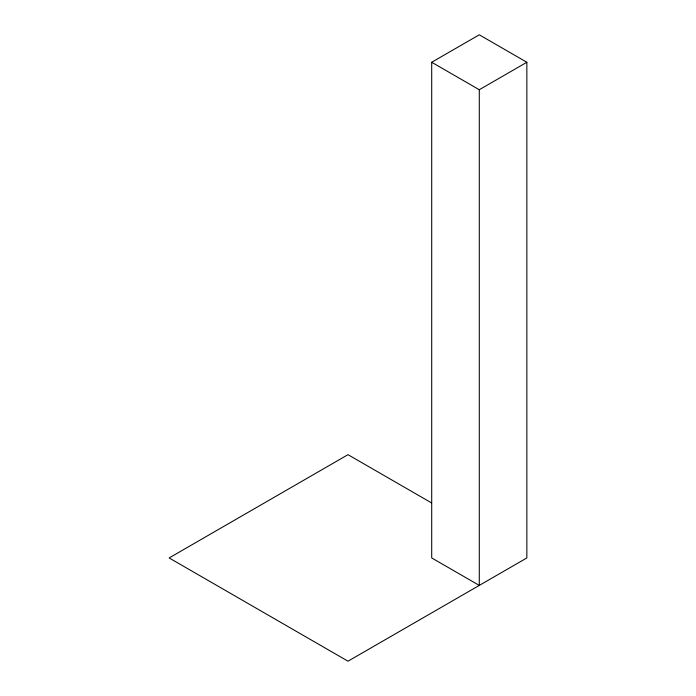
<?xml version="1.0" encoding="UTF-8"?>
<svg xmlns="http://www.w3.org/2000/svg" width="696" height="696" viewBox="0 0 696 696"><rect width="100%" height="100%" fill="white"/><g stroke="black" fill="none" stroke-linecap="round" stroke-linejoin="round"><path stroke-width="1.04" d="M431.703 62.266L479.283 89.732L479.283 585.406L431.703 557.94L431.703 62.266L479.283 34.8L526.855 62.266L526.855 557.94L348 661.2L169.145 557.94L348 454.671L431.529 502.895M479.283 89.732L526.855 62.266"/></g></svg>
